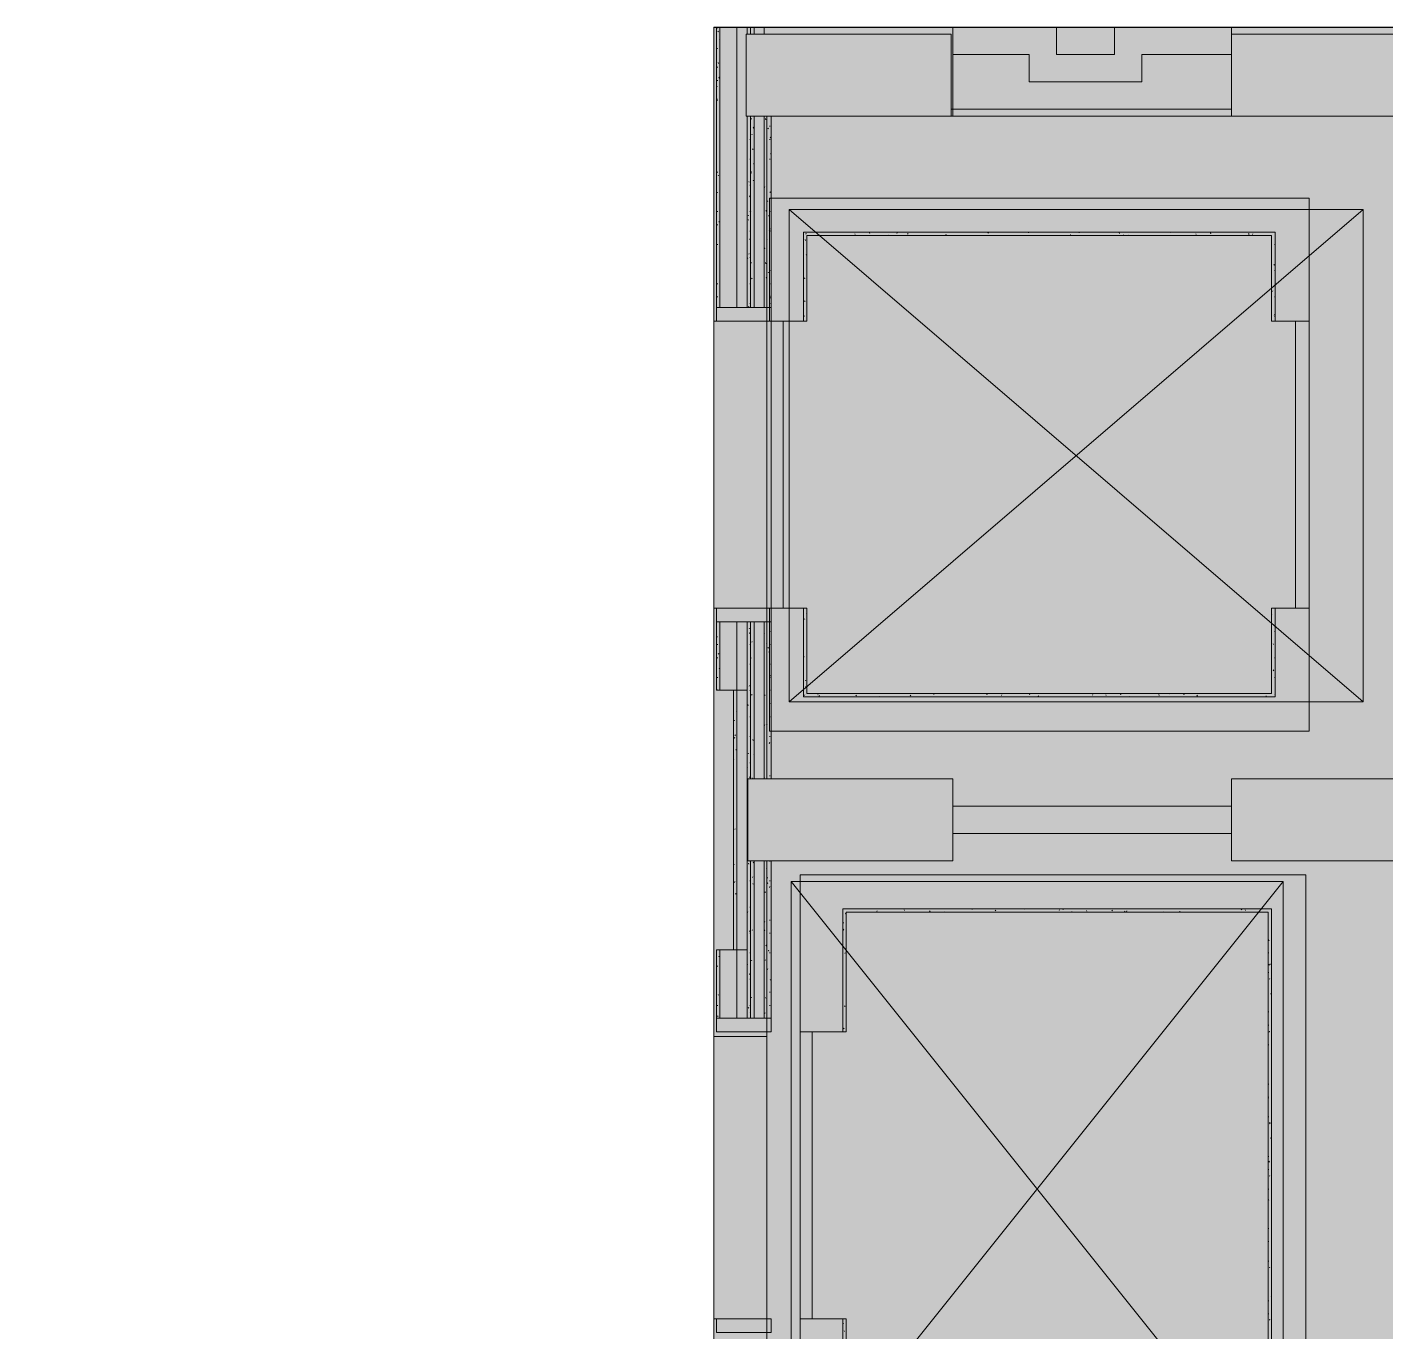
# Model space of a CAD drawing. Header units: inches. Extents: x 4757 to 6810, y 9919 to 10986.
# Drawn here: x 5625.6 to 5824.4, y 10178.4 to 10369.3 of the extents above; entities that cross this region are included whole.
import ezdxf

# ---------------------------------------------------------------- set-up
doc = ezdxf.new("R2010")
doc.units = ezdxf.units.IN
doc.header["$MEASUREMENT"] = 0
for name, color, linetype, lineweight in [('A-DETL', 90, 'Continuous', 9), ('A-DETL-GENF', 92, 'Continuous', 9), ('A-DETL-THIN', 151, 'Continuous', 9), ('A-DOOR', 31, 'Continuous', 13), ('A-FLOR-OTLN', 7, 'Continuous', 9), ('A-WALL-PATT', 111, 'Continuous', 13), ('I-WALL', 2, 'Continuous', 9), ('Propidex Polylines', 7, 'Continuous', 9), ('Rosslyn Plaza North_1777 North Kent St _W632_-09_dwg', 8, 'Continuous', 9), ('S-COLS', 7, 'Continuous', 9)]:
    doc.layers.add(name, color=color, linetype=linetype, lineweight=lineweight)

# ---------------------------------------------------------------- blocks, each defined once
blk = doc.blocks.new('Rosslyn Plaza North_1777 North Kent St _W632_-09_dwg-6954577-Level XX  CONSTRUCTION')
at = {"lineweight": 9}
for p, q in [((5733.79, 10326.29), (5733.79, 10284.29)), ((5731.04, 10259.29), (5731.04, 10247.29)), ((5733.79, 10221.61), (5733.79, 10247.29))]:
    blk.add_line(p, q, dxfattribs=at)
at = {"lineweight": 9, "flags": 128}
for points in [[(5832.79, 10369.29), (5784.67, 10369.29), (5784.67, 10365.29), (5776.17, 10365.29), (5776.17, 10369.29), (5726.04, 10369.29), (5726.04, 10326.29), (5733.79, 10326.29), (5733.79, 10356.29), (5801.79, 10356.29), (5801.79, 10368.29), (5831.79, 10368.29), (5831.79, 10360.04), (5831.79, 10368.29), (5801.79, 10368.29), (5801.79, 10356.29), (5828.79, 10356.29)], [(5726.04, 10369.29), (5761.04, 10369.29), (5761.04, 10356.29)], [(5761.04, 10365.29), (5772.17, 10365.29), (5772.17, 10361.29), (5788.67, 10361.29), (5788.67, 10365.29), (5801.79, 10365.29), (5801.79, 10369.29), (5832.79, 10369.29), (5832.79, 10360.04)], [(5828.04, 10046.28), (5828.04, 10147.29), (5733.79, 10147.29), (5733.79, 10151.29), (5828.04, 10151.29), (5828.04, 10247.29), (5831.79, 10247.29), (5801.79, 10247.29), (5801.79, 10259.29), (5828.79, 10259.29), (5828.04, 10259.29), (5828.04, 10356.29), (5831.79, 10356.29), (5831.79, 10356.54)], [(5737.08, 10342.59), (5821.08, 10342.59), (5821.08, 10270.59), (5737.08, 10270.59), (5737.08, 10342.59), (5821.08, 10270.59), (5737.08, 10270.59), (5821.08, 10342.59)], [(5733.79, 10259.29), (5733.79, 10284.29), (5726.04, 10284.29), (5726.04, 10221.61), (5733.79, 10221.61), (5733.79, 10179.61)], [(5737.38, 10244.3), (5809.38, 10244.3), (5809.38, 10154.3), (5737.38, 10154.3), (5737.38, 10244.3), (5809.38, 10154.3), (5737.38, 10154.3), (5809.38, 10244.3)], [(5733.79, 10118.28), (5733.79, 10180.28), (5726.04, 10180.28), (5726.04, 10118.28), (5733.79, 10118.28), (5733.79, 10076.28), (5733.79, 10046.29)]]:
    blk.add_lwpolyline(points, dxfattribs=at)
for points in [[(5761.04, 10247.29), (5731.04, 10247.29), (5731.04, 10259.29), (5761.04, 10259.29)], [(5761.04, 10255.29), (5761.04, 10251.29), (5801.79, 10251.29), (5801.79, 10255.29)]]:
    blk.add_lwpolyline(points, close=True, dxfattribs=at)
at = {"layer": 'A-DETL', "color": 7}
for p, q in [((5736.17, 10326.29), (5736.17, 10284.29)), ((5811.17, 10326.29), (5811.17, 10284.29)), ((5813.17, 10284.29), (5813.17, 10326.29)), ((5738.67, 10180.28), (5738.67, 10222.28)), ((5740.42, 10222.28), (5740.42, 10180.28))]:
    blk.add_line(p, q, dxfattribs=at)
at = {"layer": 'A-DOOR', "color": 7, "lineweight": 9, "flags": 128}
for points in [[(5726.42, 10328.29), (5726.42, 10326.29), (5734.42, 10326.29), (5734.42, 10328.29)], [(5726.42, 10284.29), (5726.42, 10282.29), (5734.42, 10282.29), (5734.42, 10284.29)], [(5726.42, 10224.28), (5726.42, 10222.28), (5734.42, 10222.28), (5734.42, 10224.28)], [(5726.42, 10180.28), (5726.42, 10178.28), (5734.42, 10178.28), (5734.42, 10180.28)]]:
    blk.add_lwpolyline(points, close=True, dxfattribs=at)
at = {"layer": 'A-FLOR-OTLN'}
for p, q in [((5734.42, 10326.29), (5734.42, 10284.29)), ((5813.17, 10284.29), (5813.17, 10326.29)), ((5738.67, 10222.28), (5738.67, 10180.28))]:
    blk.add_line(p, q, dxfattribs=at)
at = {"layer": 'A-WALL-PATT', "color": 7, "lineweight": 9}
for p, q in [((5726.51, 10369.19), (5726.63, 10369.19)), ((5726.71, 10368.71), (5726.64, 10368.61)), ((5726.92, 10367.5), (5726.89, 10367.55)), ((5726.6, 10366.13), (5726.54, 10366.24)), ((5726.51, 10363.43), (5726.63, 10363.43)), ((5726.73, 10363.99), (5726.67, 10364.1)), ((5726.51, 10361.51), (5726.63, 10361.51)), ((5726.86, 10361.85), (5726.79, 10361.96)), ((5726.51, 10360.54), (5726.44, 10360.64)), ((5726.54, 10358.83), (5726.48, 10358.72)), ((5726.51, 10358.63), (5726.63, 10358.63)), ((5731.53, 10355.95), (5731.47, 10355.84)), ((5733.67, 10355.8), (5733.61, 10355.91)), ((5733.67, 10355.82), (5733.61, 10355.71)), ((5734.19, 10354.79), (5734.31, 10354.79)), ((5731.66, 10353.53), (5731.6, 10353.64)), ((5731.88, 10354.64), (5731.82, 10354.53)), ((5734.02, 10354.51), (5733.96, 10354.4)), ((5734.19, 10352.87), (5734.31, 10352.87)), ((5734.38, 10353.2), (5734.31, 10353.09)), ((5731.79, 10351.39), (5731.72, 10351.5)), ((5734.39, 10350.72), (5734.35, 10350.8)), ((5731.92, 10349.25), (5731.85, 10349.36)), ((5734.19, 10349.99), (5734.31, 10349.99)), ((5726.51, 10348.07), (5726.63, 10348.07)), ((5726.73, 10347.64), (5726.67, 10347.53)), ((5731.5, 10348.21), (5731.43, 10348.1)), ((5731.56, 10347.94), (5731.5, 10348.04)), ((5731.85, 10346.9), (5731.78, 10346.79)), ((5726.58, 10345.06), (5726.51, 10345.17)), ((5731.21, 10346.62), (5731.15, 10346.73)), ((5733.51, 10345.94), (5733.45, 10345.83)), ((5734.32, 10345.09), (5734.25, 10345.2)), ((5731.34, 10344.48), (5731.28, 10344.59)), ((5733.96, 10343.78), (5733.9, 10343.89)), ((5734.19, 10344.23), (5734.31, 10344.23)), ((5726.51, 10342.31), (5726.63, 10342.31)), ((5726.83, 10340.77), (5726.77, 10340.88)), ((5731.11, 10341.78), (5731.05, 10341.67)), ((5731.12, 10341.03), (5731.06, 10341.14)), ((5733.73, 10342.49), (5733.67, 10342.38)), ((5734.09, 10341.64), (5734.03, 10341.75)), ((5734.19, 10342.31), (5734.31, 10342.31)), ((5726.51, 10340.39), (5726.63, 10340.39)), ((5734.22, 10339.49), (5734.16, 10339.6)), ((5734.19, 10339.43), (5734.31, 10339.43)), ((5734.4, 10339.81), (5734.37, 10339.75)), ((5739.55, 10339.13), (5739.49, 10339.02)), ((5746.73, 10338.95), (5746.66, 10339.06)), ((5748.87, 10339.08), (5748.81, 10339.19)), ((5750.15, 10338.79), (5750.12, 10338.84)), ((5751.58, 10338.84), (5751.55, 10338.79)), ((5752.89, 10339.19), (5752.83, 10339.08)), ((5754.47, 10338.99), (5754.4, 10339.1)), ((5759.32, 10338.8), (5759.31, 10338.79)), ((5760.06, 10338.89), (5760, 10339)), ((5764.03, 10339.29), (5764.02, 10339.27)), ((5766.23, 10339.25), (5766.16, 10339.14)), ((5772.09, 10339.19), (5772.03, 10339.29)), ((5778.25, 10338.96), (5778.19, 10338.84)), ((5779.55, 10339.29), (5779.5, 10339.2)), ((5785.43, 10339.12), (5785.36, 10339.24)), ((5785.99, 10338.92), (5785.93, 10338.81)), ((5786.73, 10338.79), (5786.67, 10338.88)), ((5792.85, 10339.29), (5792.84, 10339.26)), ((5796.62, 10338.94), (5796.56, 10339.05)), ((5798.76, 10339.07), (5798.7, 10339.18)), ((5800.03, 10338.79), (5800.01, 10338.82)), ((5804.36, 10338.97), (5804.3, 10339.08)), ((5804.92, 10339.07), (5804.86, 10338.96)), ((5726.51, 10337.51), (5726.63, 10337.51)), ((5731.33, 10338.33), (5731.27, 10338.22)), ((5733.52, 10336.87), (5733.46, 10336.98)), ((5733.87, 10338.18), (5733.81, 10338.29)), ((5739.47, 10338.09), (5739.4, 10338.2)), ((5788.13, 10338.79), (5788.13, 10338.79)), ((5808.11, 10337.51), (5808.17, 10337.51)), ((5726.44, 10335.61), (5726.42, 10335.58)), ((5731.02, 10335.43), (5730.96, 10335.54)), ((5731.2, 10336.19), (5731.14, 10336.08)), ((5731.56, 10334.88), (5731.49, 10334.77)), ((5733.65, 10334.73), (5733.58, 10334.84)), ((5739.6, 10335.94), (5739.53, 10336.05)), ((5733.7, 10334.75), (5733.64, 10334.64)), ((5734.05, 10333.44), (5733.99, 10333.33)), ((5734.19, 10333.67), (5734.31, 10333.67)), ((5739.67, 10333.9), (5739.66, 10333.91)), ((5808.07, 10334.46), (5808.01, 10334.57)), ((5808.11, 10333.67), (5808.17, 10333.67)), ((5726.51, 10331.75), (5726.63, 10331.75)), ((5731.63, 10332.46), (5731.57, 10332.57)), ((5733.42, 10331.27), (5733.42, 10331.28)), ((5733.78, 10332.58), (5733.71, 10332.69)), ((5734.19, 10331.75), (5734.31, 10331.75)), ((5739.37, 10332.49), (5739.31, 10332.6)), ((5726.51, 10329.83), (5726.63, 10329.83)), ((5734.19, 10328.87), (5734.31, 10328.87)), ((5734.27, 10329.98), (5734.21, 10329.87)), ((5734.38, 10329.61), (5734.32, 10329.72)), ((5739.39, 10329.25), (5739.33, 10329.13)), ((5807.86, 10330.73), (5807.8, 10330.62)), ((5808.11, 10329.83), (5808.17, 10329.83)), ((5731.17, 10328.45), (5731.11, 10328.34)), ((5739.26, 10327.1), (5739.2, 10326.99)), ((5739.28, 10326.89), (5739.22, 10327)), ((5808.09, 10327.27), (5808.02, 10327.16)), ((5808.11, 10326.95), (5808.17, 10326.95)), ((5739.66, 10283.64), (5739.6, 10283.53)), ((5807.7, 10283.26), (5807.67, 10283.32)), ((5731.27, 10281.25), (5731.2, 10281.36)), ((5739.36, 10282.6), (5739.29, 10282.71)), ((5726.55, 10280.12), (5726.49, 10280.01)), ((5731.31, 10280.7), (5731.25, 10280.59)), ((5731.67, 10279.39), (5731.6, 10279.28)), ((5733.46, 10280.57), (5733.42, 10280.5)), ((5733.81, 10279.26), (5733.75, 10279.15)), ((5734.19, 10280.87), (5734.31, 10280.87)), ((5808.11, 10280.87), (5808.17, 10280.87)), ((5726.51, 10278.95), (5726.63, 10278.95)), ((5726.76, 10277.54), (5726.69, 10277.65)), ((5734.02, 10278.41), (5733.95, 10278.52)), ((5734.16, 10277.95), (5734.1, 10277.84)), ((5734.19, 10278.95), (5734.31, 10278.95)), ((5739.28, 10277.21), (5739.21, 10277.1)), ((5807.96, 10278.97), (5807.9, 10279.08)), ((5726.51, 10277.03), (5726.63, 10277.03)), ((5726.89, 10275.4), (5726.82, 10275.51)), ((5731.52, 10276.97), (5731.46, 10277.08)), ((5734.19, 10276.07), (5734.31, 10276.07)), ((5807.97, 10275.24), (5807.91, 10275.13)), ((5808.11, 10277.03), (5808.17, 10277.03)), ((5726.51, 10274.15), (5726.63, 10274.15)), ((5734.27, 10274.12), (5734.21, 10274.23)), ((5734.38, 10274.49), (5734.32, 10274.38)), ((5739.5, 10273.76), (5739.44, 10273.65)), ((5808.11, 10274.15), (5808.17, 10274.15)), ((5726.51, 10272.38), (5726.46, 10272.29)), ((5731.28, 10272.96), (5731.22, 10272.85)), ((5731.63, 10271.65), (5731.57, 10271.54)), ((5733.57, 10271.5), (5733.51, 10271.61)), ((5739.37, 10271.61), (5739.31, 10271.5)), ((5739.52, 10272.72), (5739.46, 10272.83)), ((5741.31, 10271.53), (5741.25, 10271.64)), ((5741.51, 10271.48), (5741.45, 10271.37)), ((5746.91, 10271.44), (5746.84, 10271.55)), ((5750.32, 10271.29), (5750.3, 10271.33)), ((5754.85, 10271.54), (5754.79, 10271.43)), ((5756.1, 10271.79), (5756.1, 10271.79)), ((5758.3, 10271.77), (5758.24, 10271.66)), ((5758.93, 10271.73), (5758.9, 10271.79)), ((5766.04, 10271.73), (5765.98, 10271.62)), ((5768.19, 10271.6), (5768.12, 10271.49)), ((5772.27, 10271.67), (5772.21, 10271.78)), ((5773.58, 10271.32), (5773.52, 10271.43)), ((5780.21, 10271.31), (5780.2, 10271.29)), ((5781.52, 10271.66), (5781.46, 10271.55)), ((5783.46, 10271.48), (5783.4, 10271.59)), ((5784.92, 10271.79), (5784.91, 10271.78)), ((5785.61, 10271.61), (5785.54, 10271.72)), ((5786.9, 10271.29), (5786.85, 10271.37)), ((5791.2, 10271.52), (5791.14, 10271.63)), ((5792.68, 10271.79), (5792.65, 10271.74)), ((5794.86, 10271.72), (5794.8, 10271.61)), ((5796.8, 10271.42), (5796.74, 10271.53)), ((5800.2, 10271.29), (5800.19, 10271.31)), ((5806.89, 10271.43), (5806.82, 10271.32)), ((5808.17, 10271.73), (5808.13, 10271.67)), ((5729.39, 10270.31), (5729.42, 10270.31)), ((5731.08, 10270.06), (5731.01, 10270.17)), ((5731.92, 10270.23), (5731.92, 10270.23)), ((5734.19, 10270.31), (5734.31, 10270.31)), ((5729.06, 10267.79), (5729, 10267.9)), ((5729.42, 10269.1), (5729.35, 10269.21)), ((5733.52, 10267.23), (5733.45, 10267.12)), ((5733.83, 10267.21), (5733.77, 10267.32)), ((5734.19, 10268.39), (5734.31, 10268.39)), ((5729.1, 10265.35), (5729.04, 10265.24)), ((5729.19, 10265.64), (5729.13, 10265.75)), ((5729.39, 10266.47), (5729.42, 10266.47)), ((5734.19, 10265.51), (5734.31, 10265.51)), ((5729.32, 10263.5), (5729.26, 10263.61)), ((5729.42, 10263.98), (5729.39, 10263.93)), ((5731.81, 10264.94), (5731.75, 10265.05)), ((5734.22, 10264.61), (5734.16, 10264.5)), ((5728.97, 10262.19), (5728.92, 10262.28)), ((5729.39, 10262.63), (5729.42, 10262.63)), ((5731.12, 10263.08), (5731.05, 10262.97)), ((5731.92, 10262.84), (5731.88, 10262.91)), ((5729.39, 10259.75), (5729.42, 10259.75)), ((5730.99, 10260.93), (5730.92, 10260.82)), ((5731.34, 10259.62), (5731.28, 10259.51)), ((5731.72, 10259.34), (5731.66, 10259.45)), ((5733.48, 10259.49), (5733.42, 10259.39)), ((5734.19, 10259.75), (5734.31, 10259.75)), ((5728.94, 10255.46), (5728.92, 10255.43)), ((5729.39, 10255.91), (5729.42, 10255.91)), ((5729.16, 10252.01), (5729.1, 10251.9)), ((5729.39, 10252.07), (5729.42, 10252.07)), ((5730.95, 10253.19), (5730.92, 10253.13)), ((5730.92, 10251.12), (5730.92, 10251.13)), ((5729.39, 10249.19), (5729.42, 10249.19)), ((5731.04, 10249), (5730.99, 10249.09)), ((5729.04, 10246.71), (5728.97, 10246.82)), ((5731.18, 10246.84), (5731.12, 10246.95)), ((5731.88, 10247.12), (5731.82, 10247.01)), ((5733.8, 10246.14), (5733.74, 10246.25)), ((5734.19, 10247.27), (5734.31, 10247.27)), ((5729.13, 10244.27), (5729.06, 10244.16)), ((5729.39, 10245.35), (5729.42, 10245.35)), ((5731.75, 10244.97), (5731.69, 10244.86)), ((5731.79, 10243.87), (5731.73, 10243.98)), ((5733.89, 10244.85), (5733.83, 10244.74)), ((5733.93, 10243.99), (5733.87, 10244.1)), ((5734.25, 10243.53), (5734.18, 10243.42)), ((5734.19, 10244.39), (5734.31, 10244.39)), ((5729.3, 10242.42), (5729.23, 10242.54)), ((5729.39, 10241.51), (5729.42, 10241.51)), ((5729.42, 10242.86), (5729.42, 10242.85)), ((5733.58, 10242.68), (5733.52, 10242.79)), ((5731.01, 10239.86), (5730.95, 10239.75)), ((5745.38, 10239.52), (5745.32, 10239.63)), ((5749.95, 10240.01), (5749.88, 10239.9)), ((5751.21, 10240.28), (5751.19, 10240.25)), ((5753.95, 10240.03), (5753.89, 10240.14)), ((5757.69, 10239.98), (5757.62, 10239.87)), ((5759.83, 10239.85), (5759.79, 10239.78)), ((5763.84, 10240.2), (5763.79, 10240.28)), ((5767.29, 10239.97), (5767.23, 10240.08)), ((5767.57, 10239.81), (5767.55, 10239.78)), ((5771.58, 10240.23), (5771.55, 10240.28)), ((5776.62, 10240.13), (5776.56, 10240.02)), ((5777.17, 10240.14), (5777.11, 10240.25)), ((5778.48, 10239.79), (5778.42, 10239.9)), ((5780.63, 10239.92), (5780.56, 10240.03)), ((5784.36, 10240.1), (5784.3, 10239.99)), ((5786.22, 10239.82), (5786.16, 10239.93)), ((5786.5, 10239.97), (5786.44, 10239.86)), ((5791.79, 10239.78), (5791.76, 10239.84)), ((5794.24, 10239.93), (5794.18, 10239.82)), ((5796.39, 10239.8), (5796.37, 10239.78)), ((5803.29, 10240.25), (5803.23, 10240.14)), ((5803.85, 10240.02), (5803.78, 10240.13)), ((5729.39, 10238.63), (5729.42, 10238.63)), ((5733.51, 10238.42), (5733.44, 10238.31)), ((5734.19, 10238.63), (5734.31, 10238.63)), ((5745.03, 10238.21), (5744.97, 10238.32)), ((5731.34, 10236.96), (5731.28, 10237.07)), ((5731.72, 10237.23), (5731.65, 10237.12)), ((5733.49, 10237.09), (5733.42, 10237.2)), ((5734.19, 10236.71), (5734.31, 10236.71)), ((5745.05, 10237.29), (5744.99, 10237.18)), ((5807.17, 10235.75), (5807.27, 10235.75)), ((5807.32, 10235.71), (5807.26, 10235.6)), ((5729.39, 10234.79), (5729.42, 10234.79)), ((5733.73, 10234.96), (5733.67, 10234.85)), ((5734.1, 10234.11), (5734.03, 10234.22)), ((5734.19, 10233.83), (5734.31, 10233.83)), ((5744.92, 10235.15), (5744.92, 10235.14)), ((5745.28, 10233.84), (5745.21, 10233.73)), ((5807.17, 10233.83), (5807.27, 10233.83)), ((5726.51, 10231.91), (5726.63, 10231.91)), ((5726.84, 10233.25), (5726.77, 10233.36)), ((5730.98, 10232.12), (5730.92, 10232.01)), ((5731.6, 10232.67), (5731.54, 10232.78)), ((5733.6, 10232.82), (5733.54, 10232.71)), ((5733.95, 10231.51), (5733.89, 10231.4)), ((5744.94, 10232.61), (5744.92, 10232.65)), ((5807.34, 10232.06), (5807.27, 10232.17)), ((5807.54, 10232.25), (5807.48, 10232.14)), ((5726.92, 10231.18), (5726.9, 10231.21)), ((5731.33, 10230.81), (5731.27, 10230.7)), ((5734.35, 10229.83), (5734.29, 10229.94)), ((5807.17, 10230.95), (5807.27, 10230.95)), ((5807.42, 10230.11), (5807.35, 10230)), ((5726.44, 10228.09), (5726.42, 10228.06)), ((5726.74, 10227.65), (5726.68, 10227.76)), ((5734.19, 10228.07), (5734.31, 10228.07)), ((5807.59, 10227.77), (5807.53, 10227.88)), ((5726.51, 10226.15), (5726.63, 10226.15)), ((5731.16, 10225.76), (5731.09, 10225.87)), ((5731.55, 10227.35), (5731.49, 10227.24)), ((5733.65, 10227.2), (5733.59, 10227.31)), ((5734.19, 10226.15), (5734.31, 10226.15)), ((5745.24, 10226.1), (5745.18, 10225.99)), ((5726.47, 10224.28), (5726.46, 10224.3)), ((5726.66, 10224.63), (5726.6, 10224.53)), ((5733.57, 10225.08), (5733.5, 10224.97)), ((5807.17, 10225.19), (5807.27, 10225.19)), ((5745.1, 10222.73), (5745.04, 10222.84)), ((5807.17, 10223.27), (5807.27, 10223.27)), ((5807.38, 10222.37), (5807.32, 10222.26)), ((5807.17, 10220.39), (5807.27, 10220.39)), ((5807.17, 10214.63), (5807.27, 10214.63)), ((5807.17, 10212.71), (5807.27, 10212.71)), ((5807.22, 10212.49), (5807.17, 10212.4)), ((5807.17, 10209.83), (5807.27, 10209.83)), ((5807.44, 10209.03), (5807.38, 10208.92)), ((5807.44, 10208.84), (5807.38, 10208.95)), ((5807.57, 10206.69), (5807.5, 10206.8)), ((5807.17, 10204.07), (5807.27, 10204.07)), ((5807.67, 10204.6), (5807.63, 10204.66)), ((5807.17, 10202.15), (5807.27, 10202.15)), ((5807.34, 10203.24), (5807.28, 10203.35)), ((5807.41, 10201.29), (5807.34, 10201.18)), ((5807.17, 10199.27), (5807.27, 10199.27)), ((5807.25, 10197.64), (5807.19, 10197.75)), ((5807.17, 10193.51), (5807.27, 10193.51)), ((5807.17, 10191.59), (5807.27, 10191.59)), ((5807.17, 10188.71), (5807.27, 10188.71)), ((5807.41, 10187.76), (5807.35, 10187.87)), ((5807.17, 10182.95), (5807.27, 10182.95)), ((5807.67, 10183.48), (5807.61, 10183.58)), ((5807.17, 10181.03), (5807.27, 10181.03)), ((5807.43, 10180.22), (5807.37, 10180.11)), ((5745.03, 10179.66), (5744.97, 10179.55)), ((5745.18, 10178.43), (5745.12, 10178.54))]:
    blk.add_line(p, q, dxfattribs=at)
at = {"layer": 'A-WALL-PATT', "color": 7, "lineweight": 9, "flags": 128}
for points in [[(5731.31, 10352.87), (5731.42, 10352.87), (5731.44, 10352.87)], [(5731.31, 10349.99), (5731.42, 10349.99), (5731.44, 10349.99)], [(5731.31, 10346.15), (5731.42, 10346.15), (5731.44, 10346.15)], [(5731.31, 10342.31), (5731.42, 10342.31), (5731.44, 10342.31)], [(5731.47, 10342.34), (5731.42, 10342.43), (5731.41, 10342.45)], [(5731.31, 10339.43), (5731.42, 10339.43), (5731.44, 10339.43)], [(5731.31, 10335.59), (5731.42, 10335.59), (5731.44, 10335.59)], [(5731.31, 10331.75), (5731.42, 10331.75), (5731.44, 10331.75)], [(5731.31, 10328.87), (5731.42, 10328.87), (5731.44, 10328.87)], [(5731.31, 10278.95), (5731.42, 10278.95), (5731.44, 10278.95)], [(5731.31, 10276.07), (5731.42, 10276.07), (5731.44, 10276.07)], [(5731.31, 10272.23), (5731.42, 10272.23), (5731.44, 10272.23)], [(5734.25, 10272.35), (5734.22, 10272.29), (5734.19, 10272.24)], [(5731.31, 10268.39), (5731.42, 10268.39), (5731.44, 10268.39)], [(5731.31, 10265.51), (5731.42, 10265.51), (5731.44, 10265.51)], [(5731.31, 10261.67), (5731.42, 10261.67), (5731.44, 10261.67)], [(5731.31, 10247.27), (5731.42, 10247.27), (5731.44, 10247.27)], [(5731.31, 10244.39), (5731.42, 10244.39), (5731.44, 10244.39)], [(5731.31, 10240.55), (5731.42, 10240.55), (5731.44, 10240.55)], [(5731.31, 10236.71), (5731.42, 10236.71), (5731.44, 10236.71)], [(5731.31, 10233.83), (5731.42, 10233.83), (5731.44, 10233.83)], [(5731.31, 10229.99), (5731.42, 10229.99), (5731.44, 10229.99)], [(5731.31, 10226.15), (5731.42, 10226.15), (5731.44, 10226.15)], [(5731.42, 10225.21), (5731.42, 10225.2), (5731.36, 10225.1)]]:
    blk.add_lwpolyline(points, dxfattribs=at)
at = {"layer": 'I-WALL', "color": 7}
for p, q in [((5726.92, 10369.29), (5726.92, 10328.29)), ((5729.42, 10369.29), (5729.42, 10328.29)), ((5730.92, 10369.29), (5730.92, 10368.29)), ((5731.42, 10369.29), (5731.42, 10368.29)), ((5731.92, 10369.29), (5731.92, 10368.29)), ((5733.42, 10369.29), (5733.42, 10368.29)), ((5760.79, 10357.29), (5801.79, 10357.29)), ((5730.92, 10356.29), (5730.92, 10328.29)), ((5731.42, 10356.29), (5731.42, 10328.29)), ((5731.92, 10356.29), (5731.92, 10328.29)), ((5733.42, 10356.29), (5733.42, 10328.29)), ((5726.92, 10282.29), (5726.92, 10272.29)), ((5726.92, 10234.28), (5726.92, 10224.28)), ((5730.92, 10234.28), (5730.92, 10224.28))]:
    blk.add_line(p, q, dxfattribs=at)
at = {"layer": 'I-WALL', "color": 7, "flags": 128}
for points in [[(5831.3, 10368.29), (5831.3, 10369.29), (5726.42, 10369.29), (5726.42, 10328.29), (5734.42, 10328.29), (5734.42, 10356.29)], [(5808.17, 10326.29), (5808.17, 10339.29), (5739.17, 10339.29), (5739.17, 10326.29)], [(5739.17, 10284.29), (5739.17, 10271.29), (5808.17, 10271.29), (5808.17, 10284.29)], [(5734.42, 10259.29), (5734.42, 10272.29), (5734.42, 10282.29), (5726.42, 10282.29), (5726.42, 10272.29), (5728.92, 10272.29), (5728.92, 10234.28), (5730.92, 10234.28), (5730.92, 10272.29)], [(5730.92, 10282.29), (5730.92, 10272.29), (5728.92, 10272.29)], [(5729.42, 10282.29), (5729.42, 10272.29), (5729.42, 10234.28), (5729.42, 10224.28)], [(5731.42, 10282.29), (5731.42, 10272.29), (5731.42, 10259.29)], [(5731.92, 10282.29), (5731.92, 10272.29), (5731.92, 10259.29)], [(5733.42, 10282.29), (5733.42, 10272.29), (5733.42, 10259.29)], [(5728.92, 10234.28), (5726.42, 10234.28), (5726.42, 10224.28), (5734.42, 10224.28), (5734.42, 10234.28), (5734.42, 10247.29)], [(5731.42, 10247.29), (5731.42, 10234.28), (5731.42, 10224.28)], [(5731.92, 10247.29), (5731.92, 10234.28), (5731.92, 10224.28)], [(5733.42, 10247.29), (5733.42, 10234.28), (5733.42, 10224.28)], [(5738.67, 10156.28), (5812.67, 10156.28), (5812.67, 10245.28), (5738.67, 10245.28), (5738.67, 10222.28), (5745.42, 10222.28), (5745.42, 10239.78), (5807.17, 10239.78), (5807.17, 10161.78)], [(5744.92, 10180.28), (5744.92, 10161.28), (5807.67, 10161.28), (5807.67, 10240.28), (5744.92, 10240.28), (5744.92, 10222.28)], [(5807.17, 10161.78), (5745.42, 10161.78), (5745.42, 10180.28), (5738.67, 10180.28), (5738.67, 10156.28)]]:
    blk.add_lwpolyline(points, dxfattribs=at)
for points in [[(5813.17, 10344.29), (5734.17, 10344.29), (5734.17, 10326.29), (5739.67, 10326.29), (5739.67, 10338.79), (5807.67, 10338.79), (5807.67, 10326.29), (5813.17, 10326.29)], [(5734.17, 10266.29), (5813.17, 10266.29), (5813.17, 10284.29), (5807.67, 10284.29), (5807.67, 10271.79), (5739.67, 10271.79), (5739.67, 10284.29), (5734.17, 10284.29)]]:
    blk.add_lwpolyline(points, close=True, dxfattribs=at)
at = {"layer": 'Propidex Polylines', "flags": 128}
blk.add_lwpolyline([(6010.53, 10269.29), (6010.53, 10369.28), (6010.53, 10269.29), (5831.79, 10269.29), (5831.79, 10116.91), (5918.57, 10116.91), (5918.57, 10033.28), (6128.43, 10033.28), (6128.43, 10097.03), (6247.91, 10097.03), (6247.91, 10369.25), (6010.53, 10369.25), (5726.04, 10369.25), (5726.04, 10033.28), (5832.79, 10033.28), (5832.79, 10047.53), (5863.4, 10047.53), (5863.4, 10029.28), (5878.55, 10029.28), (5878.55, 10033.28), (5918.57, 10033.28), (5918.57, 10116.91), (5831.79, 10116.91), (5831.79, 10269.29)], close=True, dxfattribs=at)
at = {"layer": 'S-COLS', "flags": 128}
for points in [[(5730.79, 10356.29), (5760.79, 10356.29), (5760.79, 10368.29), (5730.79, 10368.29)], [(5801.79, 10356.29), (5831.79, 10356.29), (5831.79, 10368.29), (5801.79, 10368.29)], [(5731.04, 10247.29), (5761.04, 10247.29), (5761.04, 10259.29), (5731.04, 10259.29)], [(5801.79, 10247.29), (5831.79, 10247.29), (5831.79, 10259.29), (5801.79, 10259.29)]]:
    blk.add_lwpolyline(points, close=True, dxfattribs=at)

msp = doc.modelspace()

# ---------------------------------------------------------------- hatches: boundary and pattern name
at = {"layer": 'A-DETL-GENF'}
h = msp.add_hatch(color=9, dxfattribs=at)
h.paths.add_polyline_path([(5271.56, 10032.53), (5594.79, 10032.53), (5594.79, 10369.29), (5194.41, 10369.29), (5194.41, 10221.28), (5246.43, 10221.28), (5246.43, 10032.53)], flags=0)
h.paths.add_polyline_path([(5726.04, 10033.28), (6128.43, 10033.28), (6128.43, 10097.03), (6247.91, 10097.03), (6247.91, 10186.79), (6246.16, 10186.79), (6246.16, 10215.79), (6247.91, 10215.79), (6247.91, 10369.29), (5726.04, 10369.29), (5726.04, 10218.14)], flags=0)

# ---------------------------------------------------------------- linework, layer by layer
at = {"layer": 'A-DETL-THIN'}
for p, q in [((6247.91, 10369.29), (5726.04, 10369.29)), ((5726.04, 10369.29), (5726.04, 10033.28))]:
    msp.add_line(p, q, dxfattribs=at)

# ---------------------------------------------------------------- block references
at = {"layer": 'Rosslyn Plaza North_1777 North Kent St _W632_-09_dwg', "color": 7}
msp.add_blockref('Rosslyn Plaza North_1777 North Kent St _W632_-09_dwg-6954577-Level XX  CONSTRUCTION', (0, 0), dxfattribs=at)

doc.saveas('drawing.dxf')
